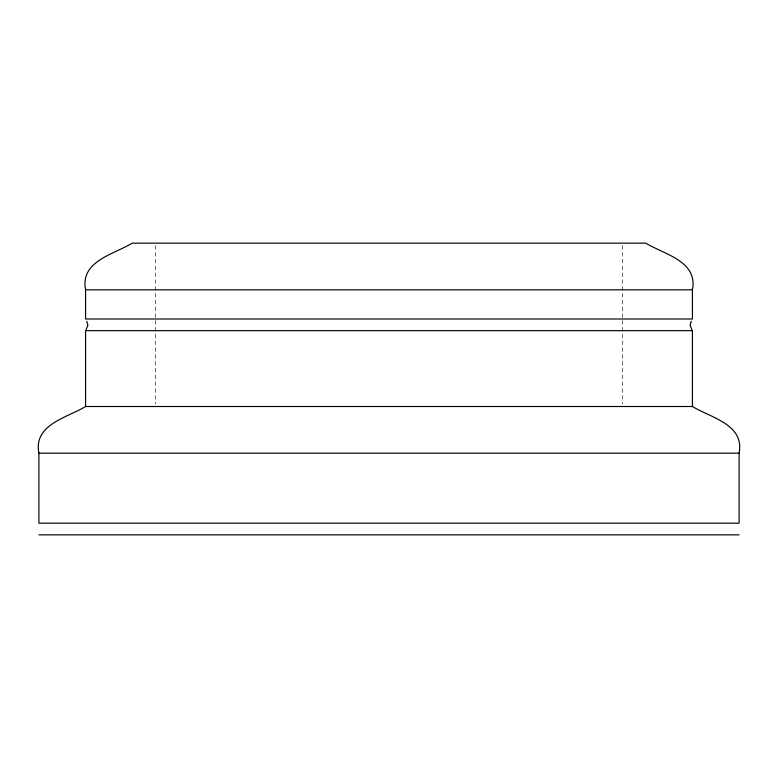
<?xml version="1.0" encoding="UTF-8"?>
<svg xmlns="http://www.w3.org/2000/svg" width="778" height="778" viewBox="0 0 778 778"><rect width="100%" height="100%" fill="white"/><g stroke="black" fill="none" stroke-linecap="round" stroke-linejoin="round"><path stroke-width="0.58" stroke-dasharray="3.89 2.92" d="M622.4 245.566L622.4 404.083M155.6 245.566L155.6 404.083"/><path stroke-width="1.17" d="M38.9 453.175C33.24 424.448 67.2 417.728 85.58 406.505L692.42 406.505C710.8 417.728 744.76 424.448 739.1 453.175L739.1 523.186L38.9 523.186L38.9 453.175L739.1 453.175M85.58 289.815C79.92 261.087 113.88 254.367 132.26 243.144L645.74 243.144C664.12 254.367 698.08 261.087 692.42 289.815L692.42 318.99L85.58 318.99L85.58 289.815L692.42 289.815M691.224 321.256L690.096 325.262L691.973 329.823M86.027 329.823L87.904 325.262L86.776 321.256M38.968 534.856L739.032 534.856M692.42 406.505L692.42 330.66L85.58 330.66L85.58 406.505"/></g></svg>
